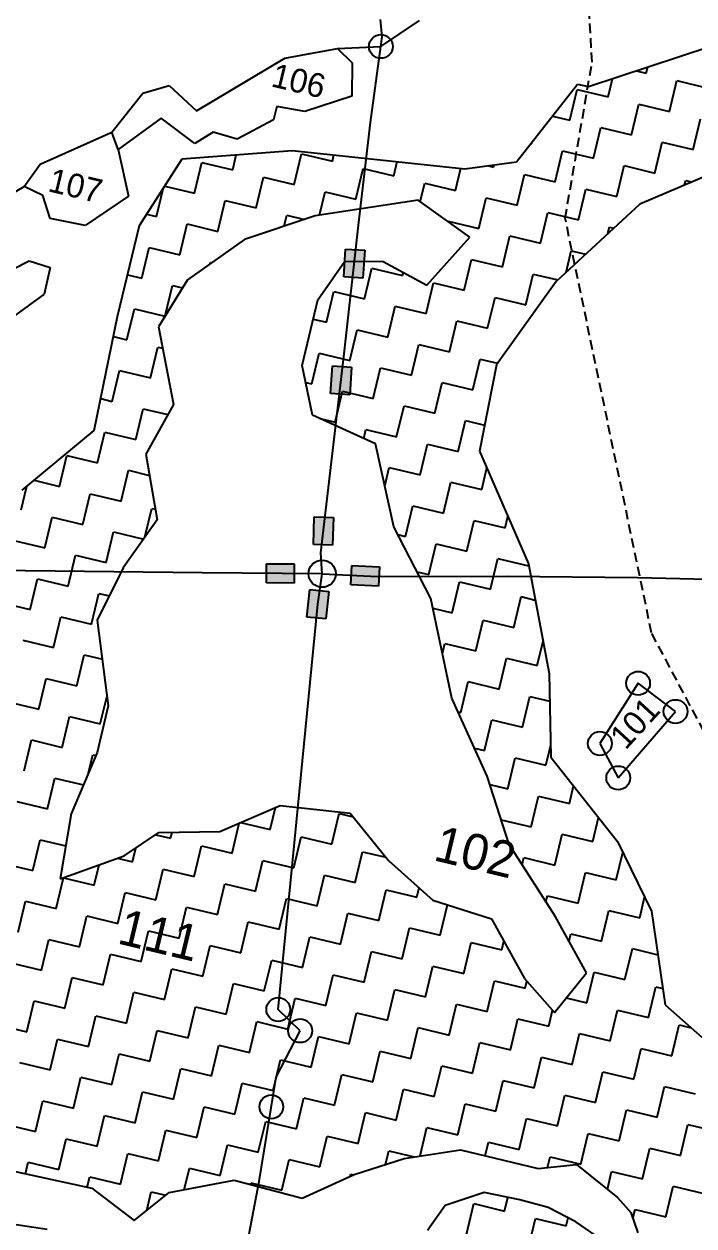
# Model space of a CAD drawing. Header units: metres. Extents: x 318142 to 321969, y 1858939 to 1863690.
# Drawn here: x 319991 to 320338, y 1860370 to 1860993 of the extents above; entities that cross this region are included whole.
import ezdxf

# ---------------------------------------------------------------- set-up
doc = ezdxf.new("R2010")
doc.units = ezdxf.units.M
doc.linetypes.add('DASHED', pattern=[0.75, 0.5, -0.25])
for name, color, linetype in [('LINE_FOOTPATH', 1, 'DASHED'), ('LINE_WATER', 4, 'Continuous'), ('OFF', 1, 'Continuous'), ('POLY_HATCH', 12, 'Continuous'), ('POLY_PARCEL', 6, 'Continuous'), ('TEXT_PARCEL', 7, 'Continuous')]:
    doc.layers.add(name, color=color, linetype=linetype)
doc.styles.add('TEXT_MAP', font='')
doc.styles.get('TEXT_MAP').set_extended_font_data('Kruti Dev 050')

msp = doc.modelspace()

# ---------------------------------------------------------------- hatches: boundary and pattern name
for points in [[(320156.36, 1860862.21), (320166.29, 1860861.55), (320167.24, 1860875.9), (320157.31, 1860876.56)], [(320149.52, 1860801.61), (320159.44, 1860800.96), (320160.4, 1860815.31), (320150.47, 1860815.97)], [(320140.58, 1860723.35), (320150.53, 1860723.06), (320150.94, 1860737.44), (320141, 1860737.73)], [(320130.6, 1860703.39), (320130.68, 1860713.34), (320116.29, 1860713.44), (320116.22, 1860703.49)], [(320160.54, 1860712.49), (320160.07, 1860702.55), (320174.43, 1860701.86), (320174.91, 1860711.8)], [(320148.58, 1860699.11), (320138.68, 1860700.12), (320137.22, 1860685.81), (320147.12, 1860684.8)]]:
    msp.add_hatch(color=256).paths.add_polyline_path(points)

# ---------------------------------------------------------------- linework, layer by layer
for p, q in [((320156.36, 1860862.21), (320157.31, 1860876.56)), ((320157.31, 1860876.56), (320167.24, 1860875.9)), ((320167.24, 1860875.9), (320166.29, 1860861.55)), ((320166.29, 1860861.55), (320156.36, 1860862.21)), ((320149.52, 1860801.61), (320150.47, 1860815.97)), ((320150.47, 1860815.97), (320160.4, 1860815.31)), ((320160.4, 1860815.31), (320159.44, 1860800.96)), ((320159.44, 1860800.96), (320149.52, 1860801.61)), ((320140.58, 1860723.35), (320141, 1860737.73)), ((320141, 1860737.73), (320150.94, 1860737.44)), ((320150.94, 1860737.44), (320150.53, 1860723.06)), ((320150.53, 1860723.06), (320140.58, 1860723.35)), ((320116.22, 1860703.49), (320116.29, 1860713.44)), ((320116.29, 1860713.44), (320130.68, 1860713.34)), ((320130.68, 1860713.34), (320130.6, 1860703.39)), ((320160.07, 1860702.55), (320160.54, 1860712.49)), ((320160.54, 1860712.49), (320174.91, 1860711.8)), ((320174.91, 1860711.8), (320174.43, 1860701.86)), ((320130.6, 1860703.39), (320116.22, 1860703.49)), ((320174.43, 1860701.86), (320160.07, 1860702.55)), ((320137.22, 1860685.81), (320138.68, 1860700.12)), ((320138.68, 1860700.12), (320148.58, 1860699.11)), ((320148.58, 1860699.11), (320147.12, 1860684.8)), ((320147.12, 1860684.8), (320137.22, 1860685.81))]:
    msp.add_line(p, q)
for centre, radius in [((320175.6, 1860981.6), 6.16), ((320145.12, 1860708.25), 7.04), ((320308.93, 1860651.45), 6.16), ((320328.35, 1860636.79), 6.16), ((320289.12, 1860620.23), 6.16), ((320298.65, 1860602.39), 6.16), ((320122.38, 1860482.35), 6.16), ((320133.74, 1860471.33), 6.16), ((320118.79, 1860431.89), 6.16)]:
    msp.add_circle(centre, radius)
at = {"layer": 'LINE_FOOTPATH', "ltscale": 10}
for p, q in [((320285.08, 1860973.46), (320279.14, 1861078.32)), ((320271.14, 1860892.55), (320285.08, 1860973.46)), ((320315.93, 1860677.55), (320271.14, 1860892.55)), ((320360.65, 1860593.47), (320315.93, 1860677.55))]:
    msp.add_line(p, q, dxfattribs=at)
at = {"layer": 'LINE_WATER'}
msp.add_line((320175.6, 1860981.6), (320195.69, 1860994.96), dxfattribs=at)
at = {"layer": 'OFF'}
msp.add_line((320039.46, 1860928.15), (320036.03, 1860937.12), dxfattribs=at)
at = {"layer": 'POLY_HATCH'}
for p, q in [((320283.22, 1860960.74), (320346.11, 1860981.63)), ((320245.96, 1860921.77), (320277.56, 1860962.1)), ((320277.56, 1860962.1), (320283.22, 1860960.74)), ((320072.62, 1860923.28), (320129.57, 1860927.63)), ((320129.57, 1860927.63), (320219.15, 1860918.2)), ((320050.39, 1860888.7), (320072.62, 1860923.28)), ((320219.15, 1860918.2), (320245.96, 1860921.77)), ((320357.72, 1860920.26), (320309.77, 1860899.89)), ((320194.84, 1860901.98), (320141.58, 1860893.73)), ((320221.73, 1860882.74), (320194.84, 1860901.98)), ((320309.77, 1860899.89), (320266.44, 1860859.69)), ((320141.58, 1860893.73), (320104.86, 1860881.53)), ((320039.12, 1860841.53), (320050.39, 1860888.7)), ((320104.86, 1860881.53), (320075.38, 1860860.61)), ((320199.44, 1860857.77), (320221.73, 1860882.74)), ((320142.87, 1860850.31), (320156.96, 1860870.25)), ((320156.96, 1860870.25), (320176.76, 1860870.18)), ((320176.76, 1860870.18), (320199.44, 1860857.77)), ((320075.38, 1860860.61), (320060.24, 1860836.26)), ((320266.44, 1860859.69), (320235.52, 1860816.52)), ((320134.71, 1860816.15), (320142.87, 1860850.31)), ((320027.03, 1860782.58), (320039.12, 1860841.53)), ((320060.24, 1860836.26), (320068.09, 1860795.94)), ((320140.21, 1860790.37), (320134.71, 1860816.15)), ((320235.52, 1860816.52), (320226.72, 1860771.82)), ((320068.09, 1860795.94), (320053.79, 1860770.23)), ((320172.81, 1860775.59), (320140.21, 1860790.37)), ((319989.68, 1860751.6), (320027.03, 1860782.58)), ((320182.35, 1860732.53), (320172.81, 1860775.59)), ((320053.79, 1860770.23), (320059.65, 1860736.21)), ((320226.72, 1860771.82), (320252.09, 1860713.34)), ((320059.65, 1860736.21), (320042.04, 1860711.29)), ((320201.44, 1860695.35), (320182.35, 1860732.53)), ((320252.09, 1860713.34), (320262.86, 1860656.47)), ((320042.04, 1860711.29), (320028.58, 1860684.21)), ((320212.44, 1860643.79), (320201.44, 1860695.35)), ((320028.58, 1860684.21), (320034.28, 1860639.74)), ((320262.86, 1860656.47), (320263.76, 1860613.19)), ((320034.28, 1860639.74), (320028.49, 1860615.5)), ((320230.75, 1860603.3), (320212.44, 1860643.79)), ((320028.49, 1860615.5), (320015.07, 1860583.75)), ((320263.76, 1860613.19), (320298.26, 1860569.38)), ((320242.13, 1860567.96), (320230.75, 1860603.3)), ((320015.07, 1860583.75), (320009.38, 1860550.16)), ((320092.17, 1860574.65), (320123.38, 1860588.17)), ((320123.38, 1860588.17), (320159.73, 1860584.15)), ((320159.73, 1860584.15), (320179.51, 1860559.61)), ((320042.53, 1860562.04), (320060.55, 1860574.05)), ((320060.55, 1860574.05), (320092.17, 1860574.65)), ((320265.9, 1860530.82), (320242.13, 1860567.96)), ((320298.26, 1860569.38), (320315.88, 1860533.34)), ((320009.38, 1860550.16), (320042.53, 1860562.04)), ((320179.51, 1860559.61), (320202.56, 1860538.96)), ((320202.56, 1860538.96), (320232.91, 1860529.38)), ((320315.88, 1860533.34), (320323.02, 1860484.82)), ((320232.91, 1860529.38), (320250.02, 1860498.5)), ((320282.16, 1860501.31), (320265.9, 1860530.82)), ((320265.61, 1860480.8), (320282.16, 1860501.31)), ((320250.02, 1860498.5), (320265.61, 1860480.8)), ((320323.02, 1860484.82), (320366.3, 1860446.4)), ((320187.61, 1860405.14), (320216.78, 1860409.62)), ((320216.78, 1860409.62), (320257.16, 1860399.97)), ((320161.67, 1860396.78), (320187.61, 1860405.14)), ((320257.16, 1860399.97), (320276.96, 1860402.02)), ((320276.96, 1860402.02), (320298.32, 1860384.84)), ((319977.23, 1860400.26), (320025.72, 1860389.72)), ((320134.79, 1860384.47), (320161.67, 1860396.78)), ((320025.72, 1860389.72), (320047.75, 1860373.02)), ((320065.76, 1860387.44), (320099.58, 1860393.92)), ((320099.58, 1860393.92), (320134.79, 1860384.47)), ((320047.75, 1860373.02), (320065.76, 1860387.44)), ((320229.21, 1860387.41), (320208.92, 1860380.7)), ((320247.63, 1860383.73), (320229.21, 1860387.41)), ((320229.21, 1860387.41), (320229.21, 1860387.41)), ((320262.3, 1860379.67), (320247.63, 1860383.73)), ((320298.32, 1860384.84), (320305.18, 1860377.19)), ((320208.92, 1860380.7), (320199.7, 1860367.83)), ((320276.74, 1860372.31), (320262.3, 1860379.67)), ((320305.18, 1860377.19), (320308.87, 1860366.51)), ((320294.93, 1860359.6), (320276.74, 1860372.31))]:
    msp.add_line(p, q, dxfattribs=at)
at = {"layer": 'POLY_HATCH', "linetype": 'Continuous'}
for p, q in [((320307.86, 1860968.92), (320313.12, 1860967.66)), ((320313.12, 1860967.66), (320313.9, 1860970.93)), ((320293.35, 1860955.52), (320295.58, 1860964.85)), ((320325.27, 1860947.89), (320329.08, 1860963.85)), ((320329.08, 1860963.85), (320345.04, 1860960.04)), ((320273.58, 1860943.37), (320277.39, 1860959.33)), ((320277.39, 1860959.33), (320293.35, 1860955.52)), ((320305.5, 1860935.75), (320309.31, 1860951.71)), ((320309.31, 1860951.71), (320325.27, 1860947.89)), ((320264.57, 1860945.52), (320273.58, 1860943.37)), ((320337.42, 1860928.12), (320341.23, 1860944.08)), ((320285.73, 1860923.6), (320289.54, 1860939.56)), ((320289.54, 1860939.56), (320305.5, 1860935.75)), ((320253.44, 1860931.31), (320253.81, 1860931.22)), ((320253.81, 1860931.22), (320254.01, 1860932.04)), ((320317.65, 1860915.98), (320321.46, 1860931.93)), ((320321.46, 1860931.93), (320337.42, 1860928.12)), ((320098.75, 1860917.66), (320100.6, 1860925.42)), ((320130.66, 1860910.03), (320134.48, 1860925.99)), ((320134.48, 1860925.99), (320150.44, 1860922.18)), ((320150.44, 1860922.18), (320151.19, 1860925.36)), ((320265.96, 1860911.45), (320269.77, 1860927.41)), ((320269.77, 1860927.41), (320285.73, 1860923.6)), ((320078.98, 1860905.51), (320082.79, 1860921.47)), ((320082.79, 1860921.47), (320098.75, 1860917.66)), ((320182.35, 1860914.56), (320184.11, 1860921.89)), ((320231.07, 1860919.79), (320234.04, 1860919.08)), ((320234.04, 1860919.08), (320234.31, 1860920.22)), ((320297.88, 1860903.83), (320301.69, 1860919.79)), ((320301.69, 1860919.79), (320317.65, 1860915.98)), ((320110.89, 1860897.89), (320114.71, 1860913.84)), ((320114.71, 1860913.84), (320130.66, 1860910.03)), ((320162.58, 1860902.41), (320166.39, 1860918.37)), ((320166.39, 1860918.37), (320182.35, 1860914.56)), ((320214.27, 1860906.93), (320217.02, 1860918.43)), ((320246.19, 1860899.31), (320250, 1860915.27)), ((320250, 1860915.27), (320265.96, 1860911.45)), ((320059.21, 1860893.36), (320062.65, 1860907.77)), ((320063.56, 1860909.19), (320078.98, 1860905.51)), ((320143.72, 1860894.06), (320146.62, 1860906.22)), ((320146.62, 1860906.22), (320162.58, 1860902.41)), ((320196.02, 1860901.14), (320198.31, 1860910.74)), ((320198.31, 1860910.74), (320214.27, 1860906.93)), ((320278.1, 1860891.68), (320281.92, 1860907.64)), ((320281.92, 1860907.64), (320297.88, 1860903.83)), ((320333.03, 1860909.78), (320333.61, 1860912.16)), ((320333.61, 1860912.16), (320336.84, 1860911.39)), ((320091.12, 1860885.74), (320094.94, 1860901.7)), ((320094.94, 1860901.7), (320110.89, 1860897.89)), ((320226.42, 1860887.16), (320230.23, 1860903.12)), ((320230.23, 1860903.12), (320246.19, 1860899.31)), ((320054.16, 1860894.57), (320059.21, 1860893.36)), ((320125.49, 1860888.38), (320126.85, 1860894.07)), ((320126.85, 1860894.07), (320136.02, 1860891.88)), ((320258.33, 1860879.54), (320262.15, 1860895.49)), ((320262.15, 1860895.49), (320278.1, 1860891.68)), ((320071.35, 1860873.59), (320075.16, 1860889.55)), ((320075.16, 1860889.55), (320091.12, 1860885.74)), ((320210.42, 1860890.83), (320210.46, 1860890.97)), ((320210.46, 1860890.97), (320226.42, 1860887.16)), ((320293.28, 1860884.59), (320294.06, 1860887.87)), ((320294.06, 1860887.87), (320296.25, 1860887.35)), ((320238.56, 1860867.39), (320242.38, 1860883.35)), ((320242.38, 1860883.35), (320258.33, 1860879.54)), ((320051.58, 1860861.45), (320055.39, 1860877.41)), ((320055.39, 1860877.41), (320071.35, 1860873.59)), ((320271.61, 1860864.48), (320274.29, 1860875.72)), ((320274.29, 1860875.72), (320281.79, 1860873.93)), ((320087.11, 1860868.93), (320087.31, 1860869.78)), ((320087.31, 1860869.78), (320088.05, 1860869.6)), ((320218.79, 1860855.24), (320222.6, 1860871.2)), ((320222.6, 1860871.2), (320238.56, 1860867.39)), ((320044.29, 1860863.19), (320051.58, 1860861.45)), ((320167.1, 1860850.72), (320170.92, 1860866.68)), ((320170.92, 1860866.68), (320186.88, 1860862.87)), ((320186.88, 1860862.87), (320187.25, 1860864.44)), ((320250.71, 1860847.62), (320254.52, 1860863.58)), ((320254.52, 1860863.58), (320267.33, 1860860.52)), ((320063.81, 1860842), (320067.54, 1860857.63)), ((320067.54, 1860857.63), (320072.75, 1860856.39)), ((320199.02, 1860843.1), (320202.83, 1860859.05)), ((320202.83, 1860859.05), (320218.79, 1860855.24)), ((320147.33, 1860838.57), (320151.15, 1860854.53)), ((320151.15, 1860854.53), (320167.1, 1860850.72)), ((320230.94, 1860835.47), (320234.75, 1860851.43)), ((320234.75, 1860851.43), (320250.71, 1860847.62)), ((320043.96, 1860829.53), (320047.77, 1860845.49)), ((320047.77, 1860845.49), (320063.62, 1860841.7)), ((320179.25, 1860830.95), (320183.06, 1860846.91)), ((320183.06, 1860846.91), (320199.02, 1860843.1)), ((320140.46, 1860840.22), (320147.33, 1860838.57)), ((320211.17, 1860823.33), (320214.98, 1860839.28)), ((320214.98, 1860839.28), (320230.94, 1860835.47)), ((320159.48, 1860818.8), (320163.29, 1860834.76)), ((320163.29, 1860834.76), (320179.25, 1860830.95)), ((320037, 1860831.19), (320043.96, 1860829.53)), ((320056.1, 1860809.76), (320059.92, 1860825.72)), ((320059.92, 1860825.72), (320062.41, 1860825.12)), ((320191.4, 1860811.18), (320195.21, 1860827.14)), ((320195.21, 1860827.14), (320211.17, 1860823.33)), ((320139.71, 1860806.66), (320143.52, 1860822.62)), ((320143.52, 1860822.62), (320159.48, 1860818.8)), ((320223.32, 1860803.55), (320227.13, 1860819.51)), ((320227.13, 1860819.51), (320236.12, 1860817.36)), ((320036.33, 1860797.61), (320040.15, 1860813.57)), ((320040.15, 1860813.57), (320056.1, 1860809.76)), ((320171.63, 1860799.03), (320175.44, 1860814.99)), ((320175.44, 1860814.99), (320191.4, 1860811.18)), ((320136.57, 1860807.41), (320139.71, 1860806.66)), ((320203.54, 1860791.41), (320207.36, 1860807.37)), ((320207.36, 1860807.37), (320223.32, 1860803.55)), ((320151.86, 1860786.89), (320155.67, 1860802.84)), ((320155.67, 1860802.84), (320171.63, 1860799.03)), ((320030.4, 1860799.03), (320036.33, 1860797.61)), ((320183.77, 1860779.26), (320187.59, 1860795.22)), ((320187.59, 1860795.22), (320203.54, 1860791.41)), ((320048.48, 1860777.84), (320052.29, 1860793.8)), ((320052.29, 1860793.8), (320065.19, 1860790.72)), ((320143.46, 1860788.89), (320151.86, 1860786.89)), ((320028.71, 1860765.69), (320032.52, 1860781.65)), ((320032.52, 1860781.65), (320048.48, 1860777.84)), ((320166.69, 1860778.36), (320167.81, 1860783.07)), ((320167.81, 1860783.07), (320183.77, 1860779.26)), ((320215.69, 1860771.64), (320219.5, 1860787.6)), ((320219.5, 1860787.6), (320229.36, 1860785.24)), ((320195.92, 1860759.49), (320199.73, 1860775.45)), ((320199.73, 1860775.45), (320215.69, 1860771.64)), ((320008.94, 1860753.55), (320012.75, 1860769.51)), ((320012.75, 1860769.51), (320028.71, 1860765.69)), ((320177.66, 1860753.69), (320179.96, 1860763.3)), ((320179.96, 1860763.3), (320195.92, 1860759.49)), ((320227.84, 1860751.87), (320230.51, 1860763.07)), ((319995.81, 1860756.68), (320008.94, 1860753.55)), ((320040.86, 1860745.92), (320044.67, 1860761.88)), ((320044.67, 1860761.88), (320055.68, 1860759.25)), ((319989.17, 1860741.4), (319992.08, 1860753.59)), ((320208.07, 1860739.72), (320211.88, 1860755.68)), ((320211.88, 1860755.68), (320227.84, 1860751.87)), ((320021.09, 1860733.78), (320024.9, 1860749.74)), ((320024.9, 1860749.74), (320040.86, 1860745.92)), ((320053.24, 1860727.13), (320056.81, 1860742.11)), ((320056.81, 1860742.11), (320058.71, 1860741.66)), ((320188.3, 1860727.57), (320192.11, 1860743.53)), ((320192.11, 1860743.53), (320208.07, 1860739.72)), ((320239.98, 1860732.1), (320241.39, 1860737.99)), ((320001.31, 1860721.63), (320005.13, 1860737.59)), ((320005.13, 1860737.59), (320021.09, 1860733.78)), ((320220.21, 1860719.95), (320224.03, 1860735.91)), ((320224.03, 1860735.91), (320239.98, 1860732.1)), ((319985.36, 1860725.44), (320001.31, 1860721.63)), ((320033.23, 1860714.01), (320037.04, 1860729.97)), ((320037.04, 1860729.97), (320052.61, 1860726.25)), ((320184.42, 1860728.5), (320188.3, 1860727.57)), ((320200.44, 1860707.8), (320204.25, 1860723.76)), ((320204.25, 1860723.76), (320220.21, 1860719.95)), ((320013.46, 1860701.86), (320017.27, 1860717.82)), ((320017.27, 1860717.82), (320033.23, 1860714.01)), ((320232.36, 1860700.18), (320236.17, 1860716.14)), ((320236.17, 1860716.14), (320252.13, 1860712.33)), ((320194.29, 1860709.27), (320200.44, 1860707.8)), ((320252.13, 1860712.33), (320252.21, 1860712.67)), ((319993.69, 1860689.71), (319997.5, 1860705.67)), ((319997.5, 1860705.67), (320013.46, 1860701.86)), ((320212.59, 1860688.03), (320216.4, 1860703.99)), ((320216.4, 1860703.99), (320232.36, 1860700.18)), ((320025.61, 1860682.09), (320029.42, 1860698.05)), ((320029.42, 1860698.05), (320034.82, 1860696.76)), ((320244.51, 1860680.41), (320248.32, 1860696.37)), ((320248.32, 1860696.37), (320255.63, 1860694.62)), ((319977.73, 1860693.53), (319993.69, 1860689.71)), ((320202.49, 1860690.44), (320212.59, 1860688.03)), ((320005.84, 1860669.94), (320009.65, 1860685.9)), ((320009.65, 1860685.9), (320025.61, 1860682.09)), ((320224.74, 1860668.26), (320228.55, 1860684.22)), ((320228.55, 1860684.22), (320244.51, 1860680.41)), ((319989.88, 1860673.75), (320005.84, 1860669.94)), ((320207.53, 1860666.84), (320208.78, 1860672.07)), ((320208.78, 1860672.07), (320224.74, 1860668.26)), ((320256.65, 1860660.64), (320259.67, 1860673.28)), ((320017.98, 1860650.17), (320021.8, 1860666.13)), ((320021.8, 1860666.13), (320031.19, 1860663.89)), ((320236.88, 1860648.49), (320240.69, 1860664.45)), ((320240.69, 1860664.45), (320256.65, 1860660.64)), ((319998.21, 1860638.03), (320002.02, 1860653.98)), ((320002.02, 1860653.98), (320017.98, 1860650.17)), ((320217.11, 1860636.34), (320220.92, 1860652.3)), ((320220.92, 1860652.3), (320236.88, 1860648.49)), ((320030.13, 1860630.4), (320033.61, 1860644.97)), ((320249.03, 1860628.72), (320252.84, 1860644.68)), ((320252.84, 1860644.68), (320263.16, 1860642.21)), ((319982.25, 1860641.84), (319998.21, 1860638.03)), ((320010.36, 1860618.25), (320014.17, 1860634.21)), ((320014.17, 1860634.21), (320030.13, 1860630.4)), ((320215.65, 1860636.69), (320217.11, 1860636.34)), ((320229.26, 1860616.57), (320233.07, 1860632.53)), ((320233.07, 1860632.53), (320249.03, 1860628.72)), ((319990.59, 1860606.11), (319994.4, 1860622.07)), ((319994.4, 1860622.07), (320010.36, 1860618.25)), ((320024.08, 1860605.06), (320026.32, 1860614.44)), ((320026.32, 1860614.44), (320027.88, 1860614.07)), ((320224.2, 1860617.78), (320229.26, 1860616.57)), ((320261.18, 1860608.95), (320263.64, 1860619.25)), ((320241.4, 1860596.8), (320245.22, 1860612.76)), ((320245.22, 1860612.76), (320261.18, 1860608.95)), ((320002.74, 1860586.34), (320006.55, 1860602.3)), ((320006.55, 1860602.3), (320021.41, 1860598.75)), ((320232.13, 1860599.02), (320241.4, 1860596.8)), ((320273.32, 1860589.18), (320275.5, 1860598.28)), ((319986.78, 1860590.15), (320002.74, 1860586.34)), ((320253.55, 1860577.03), (320257.36, 1860592.99)), ((320257.36, 1860592.99), (320273.32, 1860589.18)), ((320118.26, 1860575.61), (320121.01, 1860587.14)), ((320150.18, 1860567.99), (320153.99, 1860583.95)), ((320153.99, 1860583.95), (320161.3, 1860582.2)), ((320098.49, 1860563.46), (320102.2, 1860578.99)), ((320102.87, 1860579.29), (320118.26, 1860575.61)), ((320238.01, 1860580.74), (320253.55, 1860577.03)), ((320285.47, 1860569.41), (320288.44, 1860581.85)), ((319995.11, 1860554.42), (319998.92, 1860570.38)), ((319998.92, 1860570.38), (320012.27, 1860567.19)), ((320058.87, 1860572.93), (320066.57, 1860571.09)), ((320066.57, 1860571.09), (320067.31, 1860574.18)), ((320130.4, 1860555.84), (320134.22, 1860571.8)), ((320134.22, 1860571.8), (320150.18, 1860567.99)), ((320265.7, 1860557.26), (320269.51, 1860573.22)), ((320269.51, 1860573.22), (320285.47, 1860569.41)), ((320046.8, 1860558.94), (320048.49, 1860566.01)), ((320078.72, 1860551.32), (320082.53, 1860567.28)), ((320082.53, 1860567.28), (320098.49, 1860563.46)), ((320162.32, 1860548.22), (320166.13, 1860564.17)), ((320166.13, 1860564.17), (320178.15, 1860561.3)), ((320297.62, 1860549.64), (320300.99, 1860563.78)), ((319979.15, 1860558.23), (319995.11, 1860554.42)), ((320027.03, 1860546.8), (320029.56, 1860557.39)), ((320039.05, 1860560.79), (320046.8, 1860558.94)), ((320110.63, 1860543.69), (320114.45, 1860559.65)), ((320114.45, 1860559.65), (320130.4, 1860555.84)), ((320248.87, 1860557.43), (320249.74, 1860561.07)), ((320249.74, 1860561.07), (320265.7, 1860557.26)), ((320058.95, 1860539.17), (320062.76, 1860555.13)), ((320062.76, 1860555.13), (320078.72, 1860551.32)), ((320142.55, 1860536.07), (320146.36, 1860552.03)), ((320146.36, 1860552.03), (320162.32, 1860548.22)), ((320277.84, 1860537.49), (320281.66, 1860553.45)), ((320281.66, 1860553.45), (320297.62, 1860549.64)), ((320007.26, 1860534.65), (320011.07, 1860550.61)), ((320011.07, 1860550.61), (320027.03, 1860546.8)), ((320090.86, 1860531.55), (320094.67, 1860547.51)), ((320094.67, 1860547.51), (320110.63, 1860543.69)), ((320194.24, 1860540.59), (320195.39, 1860545.39)), ((320039.17, 1860527.02), (320042.99, 1860542.98)), ((320042.99, 1860542.98), (320058.95, 1860539.17)), ((320122.78, 1860523.92), (320126.59, 1860539.88)), ((320126.59, 1860539.88), (320142.55, 1860536.07)), ((320174.47, 1860528.45), (320178.28, 1860544.4)), ((320178.28, 1860544.4), (320194.24, 1860540.59)), ((320261.15, 1860538.24), (320261.89, 1860541.3)), ((320261.89, 1860541.3), (320277.84, 1860537.49)), ((320309.76, 1860529.87), (320312.33, 1860540.6)), ((319987.49, 1860522.5), (319991.3, 1860538.46)), ((319991.3, 1860538.46), (320007.26, 1860534.65)), ((320071.09, 1860519.4), (320074.9, 1860535.36)), ((320074.9, 1860535.36), (320090.86, 1860531.55)), ((320206.39, 1860520.82), (320210.15, 1860536.57)), ((320289.99, 1860517.72), (320293.8, 1860533.68)), ((320293.8, 1860533.68), (320309.76, 1860529.87)), ((320019.4, 1860514.88), (320023.22, 1860530.84)), ((320023.22, 1860530.84), (320039.17, 1860527.02)), ((320103.01, 1860511.78), (320106.82, 1860527.74)), ((320106.82, 1860527.74), (320122.78, 1860523.92)), ((320154.7, 1860516.3), (320158.51, 1860532.26)), ((320158.51, 1860532.26), (320174.47, 1860528.45)), ((320051.32, 1860507.25), (320055.13, 1860523.21)), ((320055.13, 1860523.21), (320071.09, 1860519.4)), ((320134.93, 1860504.15), (320138.74, 1860520.11)), ((320138.74, 1860520.11), (320154.7, 1860516.3)), ((320186.61, 1860508.67), (320190.43, 1860524.63)), ((320190.43, 1860524.63), (320206.39, 1860520.82)), ((320273.12, 1860517.72), (320274.03, 1860521.53)), ((320274.03, 1860521.53), (320289.99, 1860517.72)), ((319999.63, 1860502.73), (320003.45, 1860518.69)), ((320003.45, 1860518.69), (320019.4, 1860514.88)), ((320083.24, 1860499.63), (320087.05, 1860515.59)), ((320087.05, 1860515.59), (320103.01, 1860511.78)), ((320218.53, 1860501.05), (320222.34, 1860517.01)), ((320222.34, 1860517.01), (320238.3, 1860513.2)), ((320238.3, 1860513.2), (320239.38, 1860517.71)), ((320302.14, 1860497.95), (320305.95, 1860513.91)), ((320305.95, 1860513.91), (320319.21, 1860510.74)), ((320031.55, 1860495.11), (320035.36, 1860511.07)), ((320035.36, 1860511.07), (320051.32, 1860507.25)), ((320115.16, 1860492.01), (320118.97, 1860507.96)), ((320118.97, 1860507.96), (320134.93, 1860504.15)), ((320166.84, 1860496.53), (320170.66, 1860512.49)), ((320170.66, 1860512.49), (320186.61, 1860508.67)), ((319983.67, 1860506.54), (319999.63, 1860502.73)), ((320063.47, 1860487.48), (320067.28, 1860503.44)), ((320067.28, 1860503.44), (320083.24, 1860499.63)), ((320198.76, 1860488.9), (320202.57, 1860504.86)), ((320202.57, 1860504.86), (320218.53, 1860501.05)), ((320282.37, 1860485.8), (320286.18, 1860501.76)), ((320286.18, 1860501.76), (320302.14, 1860497.95)), ((320011.78, 1860482.96), (320015.59, 1860498.92)), ((320015.59, 1860498.92), (320031.55, 1860495.11)), ((320095.39, 1860479.86), (320099.2, 1860495.82)), ((320099.2, 1860495.82), (320115.16, 1860492.01)), ((320147.07, 1860484.38), (320150.89, 1860500.34)), ((320150.89, 1860500.34), (320166.84, 1860496.53)), ((320230.68, 1860481.28), (320234.49, 1860497.24)), ((320234.49, 1860497.24), (320250.45, 1860493.43)), ((320250.45, 1860493.43), (320251.31, 1860497.03)), ((320043.7, 1860475.34), (320047.51, 1860491.3)), ((320047.51, 1860491.3), (320063.47, 1860487.48)), ((320178.99, 1860476.76), (320182.8, 1860492.72)), ((320182.8, 1860492.72), (320198.76, 1860488.9)), ((320314.28, 1860478.18), (320318.1, 1860494.14)), ((320318.1, 1860494.14), (320321.78, 1860493.26)), ((319992.01, 1860470.81), (319995.82, 1860486.77)), ((319995.82, 1860486.77), (320011.78, 1860482.96)), ((320075.61, 1860467.71), (320079.43, 1860483.67)), ((320079.43, 1860483.67), (320095.39, 1860479.86)), ((320127.3, 1860472.23), (320131.11, 1860488.19)), ((320131.11, 1860488.19), (320147.07, 1860484.38)), ((320210.91, 1860469.13), (320214.72, 1860485.09)), ((320214.72, 1860485.09), (320230.68, 1860481.28)), ((320271.7, 1860488.35), (320282.37, 1860485.8)), ((320023.93, 1860463.19), (320027.74, 1860479.15)), ((320027.74, 1860479.15), (320043.7, 1860475.34)), ((320159.22, 1860464.61), (320163.03, 1860480.57)), ((320163.03, 1860480.57), (320178.99, 1860476.76)), ((320242.83, 1860461.51), (320246.64, 1860477.47)), ((320246.64, 1860477.47), (320262.6, 1860473.66)), ((320262.6, 1860473.66), (320264.58, 1860481.96)), ((320294.51, 1860466.03), (320298.33, 1860481.99)), ((320298.33, 1860481.99), (320314.28, 1860478.18)), ((319976.05, 1860474.63), (319992.01, 1860470.81)), ((320055.84, 1860455.57), (320059.66, 1860471.52)), ((320059.66, 1860471.52), (320075.61, 1860467.71)), ((320107.53, 1860460.09), (320111.34, 1860476.05)), ((320111.34, 1860476.05), (320127.3, 1860472.23)), ((320191.14, 1860456.99), (320194.95, 1860472.95)), ((320194.95, 1860472.95), (320210.91, 1860469.13)), ((320326.43, 1860458.41), (320330.24, 1860474.37)), ((320330.24, 1860474.37), (320336.48, 1860472.88)), ((320004.16, 1860451.04), (320007.97, 1860467)), ((320007.97, 1860467), (320023.93, 1860463.19)), ((320087.76, 1860447.94), (320091.57, 1860463.9)), ((320091.57, 1860463.9), (320107.53, 1860460.09)), ((320139.45, 1860452.46), (320143.26, 1860468.42)), ((320143.26, 1860468.42), (320159.22, 1860464.61)), ((320223.05, 1860449.36), (320226.87, 1860465.32)), ((320226.87, 1860465.32), (320242.83, 1860461.51)), ((320274.74, 1860453.88), (320278.55, 1860469.84)), ((320278.55, 1860469.84), (320294.51, 1860466.03)), ((320036.07, 1860443.42), (320039.89, 1860459.38)), ((320039.89, 1860459.38), (320055.84, 1860455.57)), ((320171.37, 1860444.84), (320175.18, 1860460.8)), ((320175.18, 1860460.8), (320191.14, 1860456.99)), ((320254.97, 1860441.74), (320258.78, 1860457.7)), ((320258.78, 1860457.7), (320274.74, 1860453.88)), ((320306.66, 1860446.26), (320310.47, 1860462.22)), ((320310.47, 1860462.22), (320326.43, 1860458.41)), ((319988.2, 1860454.86), (320004.16, 1860451.04)), ((320067.99, 1860435.8), (320071.8, 1860451.75)), ((320071.8, 1860451.75), (320087.76, 1860447.94)), ((320119.68, 1860440.32), (320123.49, 1860456.28)), ((320123.49, 1860456.28), (320139.45, 1860452.46)), ((320203.28, 1860437.22), (320207.1, 1860453.17)), ((320207.1, 1860453.17), (320223.05, 1860449.36)), ((320016.3, 1860431.27), (320020.11, 1860447.23)), ((320020.11, 1860447.23), (320036.07, 1860443.42)), ((320151.6, 1860432.69), (320155.41, 1860448.65)), ((320155.41, 1860448.65), (320171.37, 1860444.84)), ((320235.2, 1860429.59), (320239.01, 1860445.55)), ((320239.01, 1860445.55), (320254.97, 1860441.74)), ((320286.89, 1860434.11), (320290.7, 1860450.07)), ((320290.7, 1860450.07), (320306.66, 1860446.26)), ((320048.22, 1860423.65), (320052.03, 1860439.61)), ((320052.03, 1860439.61), (320067.99, 1860435.8)), ((320099.91, 1860428.17), (320103.72, 1860444.13)), ((320103.72, 1860444.13), (320119.68, 1860440.32)), ((320183.51, 1860425.07), (320187.33, 1860441.03)), ((320187.33, 1860441.03), (320203.28, 1860437.22)), ((320318.81, 1860426.49), (320322.62, 1860442.45)), ((320322.62, 1860442.45), (320338.58, 1860438.64)), ((319996.53, 1860419.13), (320000.34, 1860435.08)), ((320000.34, 1860435.08), (320016.3, 1860431.27)), ((320131.82, 1860420.55), (320135.64, 1860436.51)), ((320135.64, 1860436.51), (320151.6, 1860432.69)), ((320215.43, 1860417.45), (320219.24, 1860433.4)), ((320219.24, 1860433.4), (320235.2, 1860429.59)), ((320267.12, 1860421.97), (320270.93, 1860437.93)), ((320270.93, 1860437.93), (320286.89, 1860434.11)), ((320028.45, 1860411.5), (320032.26, 1860427.46)), ((320032.26, 1860427.46), (320048.22, 1860423.65)), ((320080.14, 1860416.02), (320083.95, 1860431.98)), ((320083.95, 1860431.98), (320099.91, 1860428.17)), ((320163.74, 1860412.92), (320167.55, 1860428.88)), ((320167.55, 1860428.88), (320183.51, 1860425.07)), ((320299.04, 1860414.34), (320302.85, 1860430.3)), ((320302.85, 1860430.3), (320318.81, 1860426.49)), ((319980.57, 1860422.94), (319996.53, 1860419.13)), ((320112.05, 1860408.4), (320115.87, 1860424.36)), ((320115.87, 1860424.36), (320131.82, 1860420.55)), ((320195.93, 1860406.42), (320199.47, 1860421.26)), ((320199.47, 1860421.26), (320215.43, 1860417.45)), ((320247.35, 1860409.82), (320251.16, 1860425.78)), ((320251.16, 1860425.78), (320267.12, 1860421.97)), ((320330.95, 1860406.72), (320334.77, 1860422.68)), ((320334.77, 1860422.68), (320350.72, 1860418.87)), ((320008.68, 1860399.36), (320012.49, 1860415.31)), ((320012.49, 1860415.31), (320028.45, 1860411.5)), ((320060.37, 1860403.88), (320064.18, 1860419.84)), ((320064.18, 1860419.84), (320080.14, 1860416.02)), ((320143.97, 1860400.78), (320147.78, 1860416.73)), ((320147.78, 1860416.73), (320163.74, 1860412.92)), ((320279.26, 1860402.2), (320283.08, 1860418.16)), ((320283.08, 1860418.16), (320299.04, 1860414.34)), ((320040.6, 1860391.73), (320044.41, 1860407.69)), ((320044.41, 1860407.69), (320060.37, 1860403.88)), ((320092.28, 1860396.25), (320096.1, 1860412.21)), ((320096.1, 1860412.21), (320112.05, 1860408.4)), ((320178.01, 1860402.05), (320179.7, 1860409.11)), ((320179.7, 1860409.11), (320192.91, 1860405.96)), ((320229.69, 1860406.53), (320231.39, 1860413.63)), ((320231.39, 1860413.63), (320247.35, 1860409.82)), ((320311.18, 1860394.57), (320314.99, 1860410.53)), ((320314.99, 1860410.53), (320330.95, 1860406.72)), ((319991.3, 1860397.21), (319992.72, 1860403.17)), ((319992.72, 1860403.17), (320008.68, 1860399.36)), ((320124.2, 1860388.63), (320128.01, 1860404.59)), ((320128.01, 1860404.59), (320143.97, 1860400.78)), ((320261.98, 1860400.47), (320263.31, 1860406.01)), ((320263.31, 1860406.01), (320279.26, 1860402.2)), ((320023.37, 1860390.23), (320024.64, 1860395.54)), ((320024.64, 1860395.54), (320040.6, 1860391.73)), ((320073.67, 1860388.95), (320076.32, 1860400.07)), ((320076.32, 1860400.07), (320092.28, 1860396.25)), ((320159.67, 1860395.86), (320159.93, 1860396.96)), ((320159.93, 1860396.96), (320161.35, 1860396.63)), ((320293.01, 1860389.11), (320295.22, 1860398.38)), ((320295.22, 1860398.38), (320311.18, 1860394.57)), ((320108.05, 1860391.65), (320108.24, 1860392.44)), ((320108.24, 1860392.44), (320124.2, 1860388.63)), ((320323.33, 1860374.8), (320327.14, 1860390.76)), ((320327.14, 1860390.76), (320343.1, 1860386.95)), ((320054.23, 1860378.21), (320056.55, 1860387.92)), ((320056.55, 1860387.92), (320064.11, 1860386.11)), ((320239.72, 1860377.9), (320241.41, 1860384.97)), ((320219.95, 1860365.76), (320223.76, 1860381.72)), ((320223.76, 1860381.72), (320239.72, 1860377.9)), ((320306.27, 1860374.02), (320307.37, 1860378.61)), ((320307.37, 1860378.61), (320323.33, 1860374.8)), ((320047.49, 1860373.22), (320047.88, 1860373.12)), ((320251.87, 1860358.13), (320255.68, 1860374.09)), ((320255.68, 1860374.09), (320271.64, 1860370.28)), ((320271.64, 1860370.28), (320272.63, 1860374.41))]:
    msp.add_line(p, q, dxfattribs=at)
at = {"layer": 'POLY_PARCEL'}
for p, q in [((320176.28, 1860986.57), (320175.31, 1860995.58)), ((320153.09, 1860980.55), (320175.6, 1860981.6)), ((320170.2, 1860942.14), (320175.6, 1860981.6)), ((320175.6, 1860981.6), (320176.28, 1860986.57)), ((320079.98, 1860948.22), (320125.87, 1860975.54)), ((320125.87, 1860975.54), (320153.09, 1860980.55)), ((320153.09, 1860980.55), (320160.78, 1860973.16)), ((320160.78, 1860973.16), (320160.53, 1860955.88)), ((320036.03, 1860937.12), (320052.15, 1860957.45)), ((320052.15, 1860957.45), (320065.89, 1860961.29)), ((320065.89, 1860961.29), (320079.98, 1860948.22)), ((320121.68, 1860950.42), (320119.89, 1860943.47)), ((320136.22, 1860947.85), (320121.68, 1860950.42)), ((320160.53, 1860955.88), (320136.22, 1860947.85)), ((320061.61, 1860944.46), (320039.46, 1860928.15)), ((320079.07, 1860931.36), (320061.61, 1860944.46)), ((320119.89, 1860943.47), (320101.09, 1860933.6)), ((320164.02, 1860888.95), (320170.2, 1860942.14)), ((319998.95, 1860920.62), (320036.03, 1860937.12)), ((320088.62, 1860937.23), (320079.07, 1860931.36)), ((320101.09, 1860933.6), (320088.62, 1860937.23)), ((320039.46, 1860928.15), (320044.69, 1860904)), ((319990.61, 1860909.03), (319998.95, 1860920.62)), ((319961.11, 1860891.76), (319990.61, 1860909.03)), ((320000.37, 1860904.37), (319990.61, 1860909.03)), ((320004.14, 1860892.48), (320000.37, 1860904.37)), ((320044.69, 1860904), (320022.29, 1860888.79)), ((320022.29, 1860888.79), (320004.14, 1860892.48)), ((320156.58, 1860822.19), (320164.02, 1860888.95)), ((319976.52, 1860861.95), (319993.19, 1860870.52)), ((319993.19, 1860870.52), (320004.13, 1860867)), ((320004.13, 1860867), (320000.95, 1860853.14)), ((320000.95, 1860853.14), (319975.1, 1860834.35)), ((320144.44, 1860719.16), (320156.58, 1860822.19)), ((320145.12, 1860708.25), (320144.44, 1860719.16)), ((320082.98, 1860708.71), (319923.29, 1860710.57)), ((320145.12, 1860708.25), (320082.98, 1860708.71)), ((320142.9, 1860692.46), (320145.12, 1860708.25)), ((320145.12, 1860708.25), (320173.79, 1860706.88)), ((320173.79, 1860706.88), (320241.13, 1860706.99)), ((320241.13, 1860706.99), (320308.68, 1860706.25)), ((320308.68, 1860706.25), (320388.1, 1860704.3)), ((320122.38, 1860482.35), (320142.9, 1860692.46)), ((320308.93, 1860651.45), (320289.12, 1860620.23)), ((320328.35, 1860636.79), (320308.93, 1860651.45)), ((320298.65, 1860602.39), (320328.35, 1860636.79)), ((320289.12, 1860620.23), (320298.65, 1860602.39)), ((320133.74, 1860471.33), (320122.38, 1860482.35)), ((320121.32, 1860447.35), (320133.74, 1860471.33)), ((320112.43, 1860393.16), (320121.32, 1860447.35)), ((320105.87, 1860358.77), (320112.43, 1860393.16)), ((319951.19, 1860375.97), (320002.54, 1860368.56))]:
    msp.add_line(p, q, dxfattribs=at)

# ---------------------------------------------------------------- texts
at = {"layer": 'TEXT_PARCEL', "style": 'TEXT_MAP'}
for s, height, rotation, p in [('106', 12.403, 346.56535, (320118.11, 1860961)), ('107', 12.403, 346.56535, (320002.46, 1860906.62)), ('101', 12.403, 47.56027, (320302.45, 1860616.49)), ('102', 18.604, 346.56535, (320202.25, 1860559.84)), ('111', 18.604, 346.56535, (320038.35, 1860516.73))]:
    msp.add_text(s, height=height, rotation=rotation, dxfattribs=at).set_placement(p)

doc.saveas('drawing.dxf')
